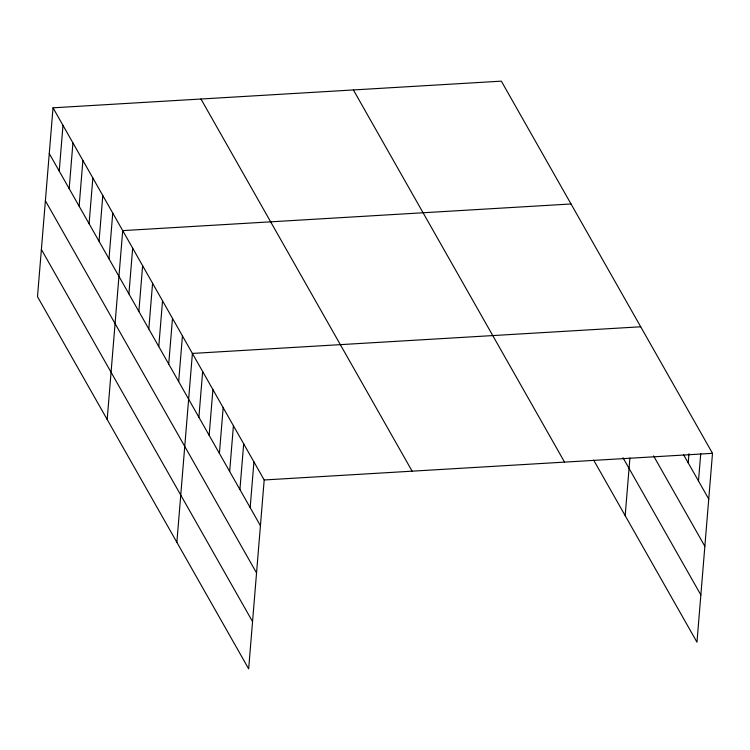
<?xml version="1.0" encoding="UTF-8"?>
<svg xmlns="http://www.w3.org/2000/svg" width="750" height="750" viewBox="0 0 750 750"><rect width="100%" height="100%" fill="white"/><g stroke="black" fill="none" stroke-linecap="round" stroke-linejoin="round"><path stroke-width="1.12" d="M53.025 107.812L37.5 296.681L248.663 668.85L264.188 479.972L53.025 107.812L501.337 81.15L712.5 453.319L696.975 642.188L593.653 460.097M59.222 171.084L62.981 125.353M69.178 188.634L72.938 142.903M79.134 206.175L82.894 160.444M89.091 223.725L92.85 177.994M99.047 241.266L102.806 195.534M108.994 258.816L112.753 213.075M107.184 419.494L122.709 230.625L571.022 203.972M128.906 293.906L132.666 248.166M138.863 311.447L142.622 265.716M148.819 328.988L152.578 283.256M158.775 346.537L162.534 300.806M168.722 364.078L172.491 318.347M178.678 381.628L182.438 335.897M176.869 542.306L192.394 353.438L640.706 326.784M198.891 417.244L202.65 371.512M209.147 435.328L212.906 389.587M219.403 453.403L223.162 407.672M229.659 471.478L233.419 425.747M239.916 489.553L243.675 443.822M250.172 507.628L253.931 461.897M625.172 515.653L629.916 457.987M688.228 462.9L688.978 453.75M698.484 480.975L700.744 453.534M264.188 479.972L712.5 453.319M683.672 454.866L708.741 499.05M653.578 455.906L704.859 546.281M622.978 457.697L700.856 594.956M353.391 89.953L564.562 462.113M200.972 99.019L412.134 471.178M49.266 153.544L260.428 525.703M45.384 200.775L256.547 572.944M41.381 249.45L252.544 621.609"/></g></svg>
